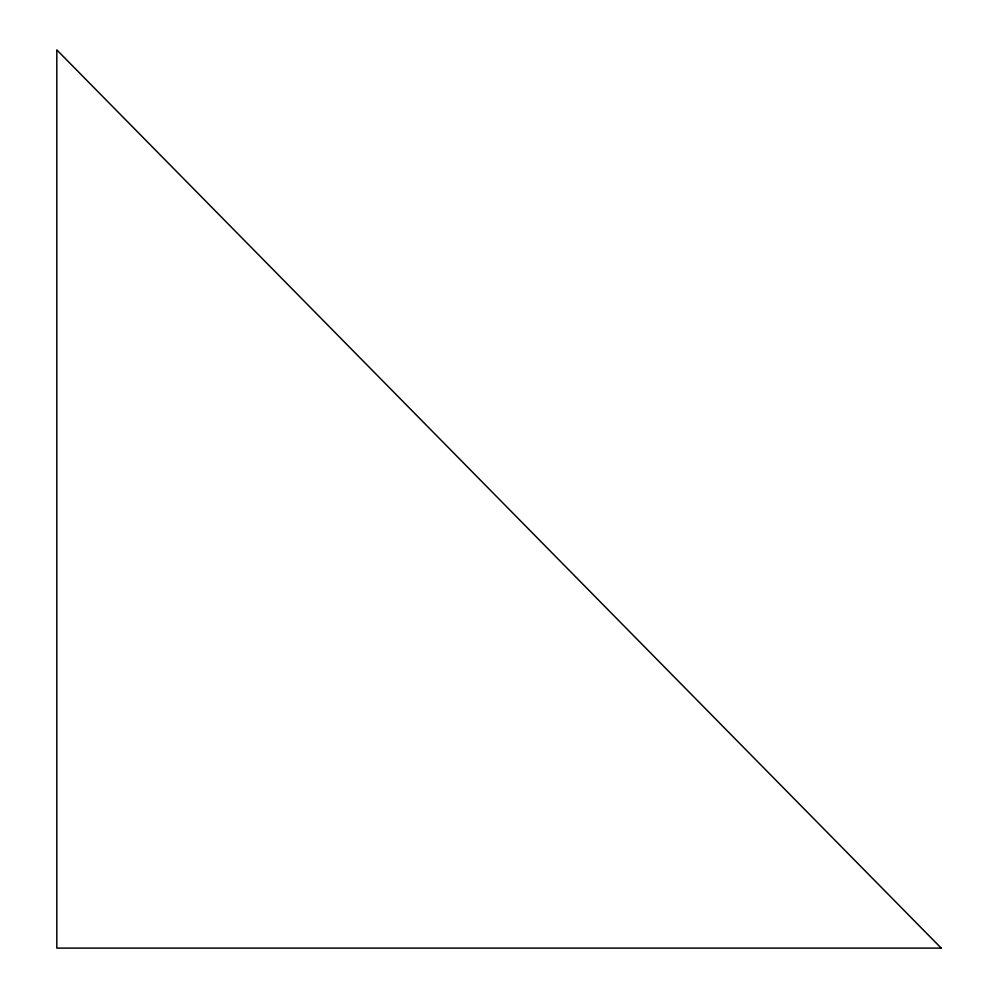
<?xml version="1.0" encoding="UTF-8"?>
<svg xmlns="http://www.w3.org/2000/svg" width="998" height="998" viewBox="0 0 998 998"><rect width="100%" height="100%" fill="white"/><g stroke="black" fill="none" stroke-linecap="round" stroke-linejoin="round"><path stroke-width="1.5" d="M941.189 948.1L56.811 948.1L56.811 49.9L941.189 948.1"/></g></svg>
